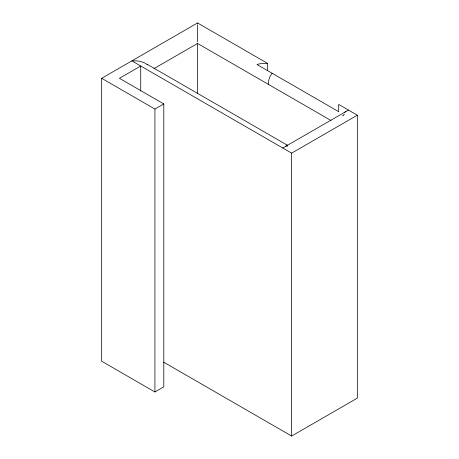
<?xml version="1.0" encoding="UTF-8"?>
<svg xmlns="http://www.w3.org/2000/svg" width="459" height="459" viewBox="0 0 459 459"><rect width="100%" height="100%" fill="white"/><g stroke="black" fill="none" stroke-linecap="round" stroke-linejoin="round"><path stroke-width="0.69" d="M344.393 112.444L346.017 111.485M140.729 91.071L140.729 66.004L119.42 78.305L163.806 103.929L163.806 386.845L154.93 391.975L101.668 361.222L101.668 78.305L197.542 22.95L267.672 63.44L267.672 70.606M153.908 68.643L197.542 43.45L330.933 120.465M101.668 78.305L154.93 109.053L163.806 103.929M282.761 148.005L348.456 110.08M147.649 64.92L143.954 62.527L138.991 61.145A19.777 16.151 0 0 0 135.399 60.881L131.848 60.875L291.643 153.134L357.331 115.203L357.331 398.125L291.643 436.05L163.708 362.185M285.859 146.226L286.278 145.996M267.672 63.44L264.12 63.44A18.848 15.388 0 0 0 257.011 64.524L338.69 111.692L338.69 104.44L357.331 115.203M147.523 64.478L287.609 145.36M291.643 153.134L291.643 436.05M268.561 84.456L268.561 82.402A10.046 5.801 -60 0 1 272.112 73.251M197.542 22.95L197.542 23.294M197.542 24.66L197.542 41.74M197.542 43.112L197.542 93.642M154.93 109.053L154.93 391.975M287.11 146.22A10.781 3.265 -84.7 0 1 287.282 146.582M286.973 144.952A10.293 2.829 -59.1 0 1 287.156 145.732M287.139 145.245A7.545 0.482 -33.7 0 1 287.093 145.423M343.286 115.163A10.293 2.152 -34.4 0 1 344.457 114.383M342.563 115.788A10.718 5.984 -37.1 0 1 343.298 115.22"/></g></svg>
